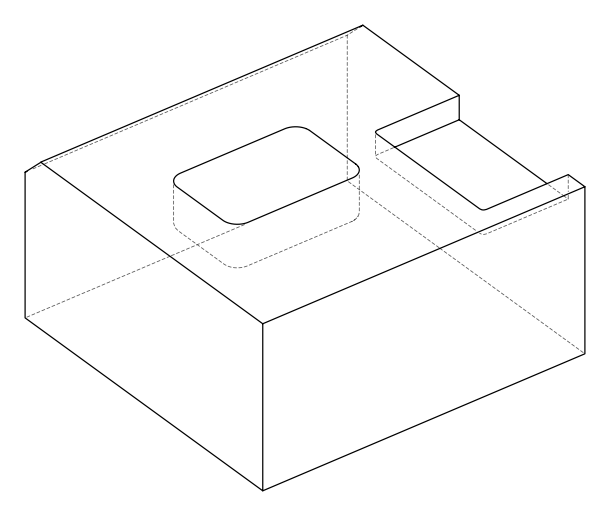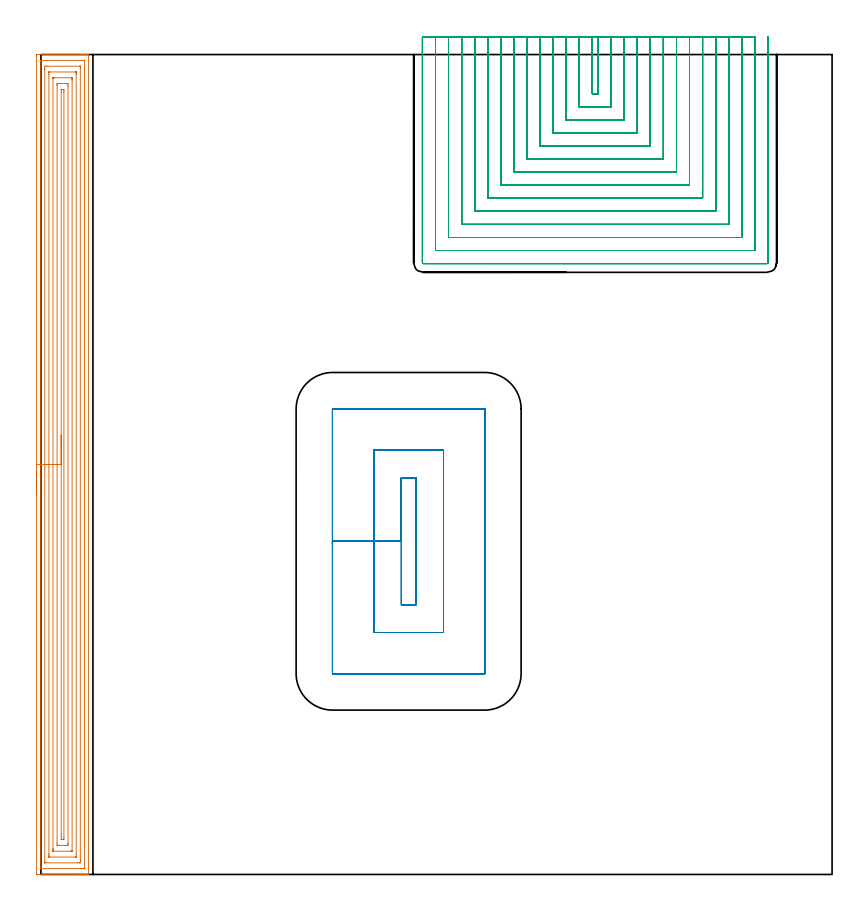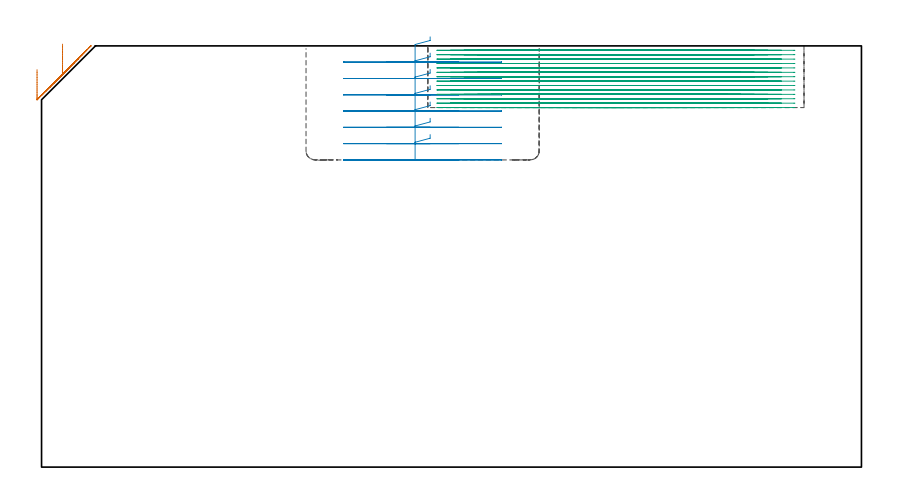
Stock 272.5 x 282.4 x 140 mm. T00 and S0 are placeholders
(PLAN: 3 operations, 2 tool changes, 133.6 min)
(1 AREA_MILL | FG_CHAMFER_SURFACE | UGT0205_001 | 16.06 min | 45235 mm3)
(2 MILL_RECTANGULAR_POCKET | POCKET_RECTANGULAR_STRAIGHT | NXT0201_007 | Follow Part, ap 6.25, ae 75% | 9.1 min | 335677 mm3)
(3 MILL_SLOT | SLOT_PARTIAL_RECTANGULAR | UGT0201_014 | Follow Part, ap 1.5, ae 75% | 108.41 min | 192104 mm3)
(TOOL UGT0205_001 | Chamfer Mill 20 x 3 x 45 deg. | D20 FL50 Z2)
(TOOL NXT0201_007 | ENDMILL 25mm [R216.25-25050GCK54P 1620] | D25 R3 FL54 Z5)
(TOOL UGT0201_014 | End mill 6 mm | D6 FL24 Z4)
(OP 1 AREA_MILL)
G17 G21 G94 G90
T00 M6
G54
G17 G0 G90 X-1.5 Y131.2 S1061 M3
G43 Z150. H0
Z132.1
G94 G1 Y131.238 Z131.228 F250.
Y131.352 Z130.364
Y131.541 Z129.512
Y131.803 Z128.68
Y132.137 Z127.874
Y132.54 Z127.1
Y133.009 Z126.364
Y133.54 Z125.672
Y134.129 Z125.029
Y134.772 Z124.44
Y135.464 Z123.909
Y136.2 Z123.44
Y136.974 Z123.037
Y137.78 Z122.703
Y138.612 Z122.441
Y139.464 Z122.252
Y140.328 Z122.138
Y141.2 Z122.1
Y281.428
X-1.499 Y281.792 Z122.101
X-1.494 Y282.315 Z122.103
X-1.492 Y282.392 Z122.106
X-0.974 Y282.4 Z122.623
X12.61 Z136.205
X13.214 Z136.808
X13.779 Z137.376
X14.101 Z137.697
X14.666 Z138.262
X14.987 Z138.582
X15.631 Z139.23
X16.019 Z139.618
X16.371 Y282.393 Z139.963
X16.397 Y282.39 Z139.988
X16.4 Y282.238 Z140.
Y0.162
X16.397 Y0.01 Z139.988
X16.371 Y0.008 Z139.963
X16.019 Y0. Z139.618
X15.63 Z139.23
X14.987 Z138.582
X13.779 Z137.376
X13.214 Z136.808
X1.075 Z124.673
X-1.197 Z122.4
X-1.258 Y0.001 Z122.34
X-1.492 Y0.01 Z122.106
X-1.499 Y0.244 Z122.099
Y0.277
X-1.5 Y141.2 Z122.1
X-0.086 Z123.514
Y280.005
X-0.084 Y280.229 Z123.516
X-0.081 Y280.34 Z123.519
X-0.079 Y280.387 Z123.521
X0.018 Y280.39 Z123.618
X0.41 Y280.398 Z124.01
X2.182 Y280.4 Z125.782
X14.597 Y280.399 Z138.197
X14.846 Y280.395 Z138.446
X14.945 Y280.39 Z138.545
X14.979 Y280.386 Z138.579
X14.981 Y280.339 Z138.581
X14.984 Y280.229 Z138.584
X14.986 Y280.008 Z138.586
Y2.395
X14.984 Y2.171 Z138.584
X14.981 Y2.06 Z138.581
X14.979 Y2.013 Z138.579
X14.882 Y2.01 Z138.482
X14.49 Y2.002 Z138.09
X14.101 Y2.001 Z137.701
X13.605 Y2. Z137.205
X0.303 Y2.001 Z123.903
X0.054 Y2.005 Z123.654
X-0.045 Y2.01 Z123.555
X-0.079 Y2.014 Z123.521
X-0.081 Y2.061 Z123.519
X-0.084 Y2.171 Z123.516
X-0.086 Y2.392 Z123.514
Y141.2
X1.329 Z124.929
Y277.329
X1.33 Y277.687 Z124.93
X1.335 Y278.221 Z124.935
X1.338 Y278.39 Z124.938
X1.511 Y278.397 Z125.111
X1.686 Y278.399 Z125.286
X2.395 Y278.4 Z125.995
X13.391 Y278.399 Z136.991
X13.51 Y278.397 Z137.11
X13.552 Y278.392 Z137.152
X13.566 Y278.388 Z137.166
X13.567 Y278.383 Z137.167
X13.57 Y278.341 Z137.17
X13.571 Y278.221 Z137.171
Y277.861
Y5.071
X13.57 Y4.713 Z137.17
X13.565 Y4.179 Z137.165
X13.562 Y4.01 Z137.162
X13.389 Y4.003 Z136.989
X13.214 Y4.001 Z136.814
X12.505 Y4. Z136.105
X1.509 Y4.001 Z125.109
X1.39 Y4.003 Z124.99
X1.348 Y4.008 Z124.948
X1.334 Y4.012 Z124.934
X1.333 Y4.017 Z124.933
X1.33 Y4.059 Z124.93
X1.329 Y4.179 Z124.929
Y4.539
Y141.2
X2.743 Z126.343
Y275.543
X2.745 Y276.263 Z126.345
X2.748 Y276.367 Z126.348
X2.75 Y276.389 Z126.35
X2.769 Y276.392 Z126.369
X2.821 Y276.396 Z126.421
X3.034 Y276.399 Z126.634
X11.877 Z135.477
X12.078 Y276.397 Z135.678
X12.128 Y276.393 Z135.728
X12.148 Y276.39 Z135.748
X12.15 Y276.378 Z135.75
X12.153 Y276.31 Z135.753
X12.157 Y275.715 Z135.757
Y275.543
Y6.857
X12.155 Y6.137 Z135.755
X12.152 Y6.033 Z135.752
X12.15 Y6.011 Z135.75
X12.131 Y6.008 Z135.731
X12.079 Y6.004 Z135.679
X11.866 Y6.001 Z135.466
X3.023 Z126.623
X2.822 Y6.003 Z126.422
X2.772 Y6.007 Z126.372
X2.752 Y6.01 Z126.352
X2.75 Y6.022 Z126.35
X2.747 Y6.09 Z126.347
X2.743 Y6.685 Z126.343
Y6.857
Y141.2
X4.157 Z127.757
Y274.14
X4.158 Y274.267 Z127.758
X4.162 Y274.368 Z127.762
X4.164 Y274.392 Z127.764
X4.168 Y274.394 Z127.768
X4.187 Y274.397 Z127.787
X4.346 Y274.399 Z127.946
X4.595 Y274.4 Z128.195
X10.554 Y274.399 Z134.154
X10.645 Y274.398 Z134.245
X10.7 Y274.394 Z134.3
X10.729 Y274.39 Z134.329
X10.736 Y274.377 Z134.336
X10.738 Y274.33 Z134.338
X10.742 Y273.949 Z134.342
X10.743 Y273.758 Z134.343
Y273.567
Y8.261
X10.742 Y8.134 Z134.342
X10.738 Y8.033 Z134.338
X10.736 Y8.008 Z134.336
X10.732 Y8.006 Z134.332
X10.713 Y8.003 Z134.313
X10.554 Y8.001 Z134.154
X10.305 Y8. Z133.905
X4.346 Y8.001 Z127.946
X4.255 Y8.002 Z127.855
X4.2 Y8.006 Z127.8
X4.171 Y8.01 Z127.771
X4.164 Y8.023 Z127.764
X4.162 Y8.07 Z127.762
X4.158 Y8.451 Z127.758
X4.157 Y8.642 Z127.757
Y8.833
Y141.2
X5.571 Z129.171
Y271.632
X5.573 Y271.973 Z129.173
X5.576 Y272.249 Z129.176
X5.578 Y272.378 Z129.178
X5.704 Y272.391 Z129.304
X6.12 Y272.397 Z129.72
X6.583 Y272.4 Z130.183
X8.78 Y272.399 Z132.38
X9.247 Y272.396 Z132.847
X9.312 Y272.39 Z132.912
X9.322 Y272.32 Z132.922
X9.325 Y271.973 Z132.925
X9.328 Y271.421 Z132.928
X9.329 Y10.768 Z132.929
X9.327 Y10.427 Z132.927
X9.324 Y10.151 Z132.924
X9.322 Y10.022 Z132.922
X9.196 Y10.009 Z132.796
X8.78 Y10.004 Z132.38
X8.317 Y10. Z131.917
X6.12 Y10.001 Z129.72
X5.653 Y10.004 Z129.253
X5.588 Y10.01 Z129.188
X5.578 Y10.08 Z129.178
X5.575 Y10.427 Z129.175
X5.572 Y10.979 Z129.172
X5.571 Y141.2 Z129.171
X6.985 Z130.585
Y269.295
X6.987 Y270.187 Z130.587
X6.988 Y270.207 Z130.588
X7.007 Y270.39 Z130.607
X7.687 Y270.395 Z131.287
X7.893 Y270.39 Z131.493
X7.912 Y270.187 Z131.512
X7.913 Y270.167 Z131.513
X7.915 Y269.295 Z131.515
Y13.105
X7.913 Y12.213 Z131.513
X7.912 Y12.194 Z131.512
X7.893 Y12.01 Z131.493
X7.213 Y12.005 Z130.813
X7.007 Y12.01 Z130.607
X6.988 Y12.213 Z130.588
X6.987 Y12.233 Z130.587
X6.985 Y13.127 Z130.585
Y13.998
Y141.2
Y142.072 Z130.623
Y142.937 Z130.737
Y143.788 Z130.926
Y144.62 Z131.188
Y145.426 Z131.522
Y146.2 Z131.925
Y146.936 Z132.394
Y147.628 Z132.925
Y148.271 Z133.514
Y148.861 Z134.157
Y149.392 Z134.85
Y149.86 Z135.585
Y150.263 Z136.359
Y150.597 Z137.165
Y150.859 Z137.997
Y151.048 Z138.849
Y151.162 Z139.714
Y151.2 Z140.585
G0 Z150.
M5
M2
(OP 2 MILL_RECTANGULAR_POCKET)
G17 G21 G94 G90
T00 M6
G54
G17 G0 G90 X129.15 Y132.148 S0 M3
G43 Z150. H1
Z143.
G94 G1 Y136.65 Z141.793 F250.
X124.15 Z140.454
Y114.75 Z134.586
Y92.85 F500.
X129.15
Y136.65
X124.15
Y114.75
X114.65
Y83.35
X138.65
Y146.15
X114.65
Y114.75
X100.4
Y69.2
X100.405 Y69.145
X100.445 Y69.105
X100.5 Y69.1
X152.8
X152.855 Y69.105
X152.895 Y69.145
X152.9 Y69.2
Y160.3
X152.895 Y160.355
X152.855 Y160.395
X152.8 Y160.4
X100.5
X100.445 Y160.395
X100.405 Y160.355
X100.4 Y160.3
Y114.75
Y113.75
G0 X129.15 Y132.148 Z137.586
G1 Y136.65 Z136.379 F250.
X124.15 Z135.039
Y114.75 Z129.171
Y92.85 F500.
X129.15
Y136.65
X124.15
Y114.75
X114.65
Y83.35
X138.65
Y146.15
X114.65
Y114.75
X100.4
Y69.2
X100.405 Y69.145
X100.445 Y69.105
X100.5 Y69.1
X152.8
X152.855 Y69.105
X152.895 Y69.145
X152.9 Y69.2
Y160.3
X152.895 Y160.355
X152.855 Y160.395
X152.8 Y160.4
X100.5
X100.445 Y160.395
X100.405 Y160.355
X100.4 Y160.3
Y114.75
Y113.75
G0 X129.15 Y132.148 Z132.171
G1 Y136.65 Z130.965 F250.
X124.15 Z129.625
Y114.75 Z123.757
Y92.85 F500.
X129.15
Y136.65
X124.15
Y114.75
X114.65
Y83.35
X138.65
Y146.15
X114.65
Y114.75
X100.4
Y69.2
X100.405 Y69.145
X100.445 Y69.105
X100.5 Y69.1
X152.8
X152.855 Y69.105
X152.895 Y69.145
X152.9 Y69.2
Y160.3
X152.895 Y160.355
X152.855 Y160.395
X152.8 Y160.4
X100.5
X100.445 Y160.395
X100.405 Y160.355
X100.4 Y160.3
Y114.75
Y113.75
G0 X129.15 Y132.148 Z126.757
G1 Y136.65 Z125.551 F250.
X124.15 Z124.211
Y114.75 Z118.343
Y92.85 F500.
X129.15
Y136.65
X124.15
Y114.75
X114.65
Y83.35
X138.65
Y146.15
X114.65
Y114.75
X100.4
Y69.2
X100.405 Y69.145
X100.445 Y69.105
X100.5 Y69.1
X152.8
X152.855 Y69.105
X152.895 Y69.145
X152.9 Y69.2
Y160.3
X152.895 Y160.355
X152.855 Y160.395
X152.8 Y160.4
X100.5
X100.445 Y160.395
X100.405 Y160.355
X100.4 Y160.3
Y114.75
Y113.75
G0 X129.15 Y132.148 Z121.343
G1 Y136.65 Z120.136 F250.
X124.15 Z118.797
Y114.75 Z112.929
Y92.85 F500.
X129.15
Y136.65
X124.15
Y114.75
X114.65
Y83.35
X138.65
Y146.15
X114.65
Y114.75
X100.4
Y69.2
X100.405 Y69.145
X100.445 Y69.105
X100.5 Y69.1
X152.8
X152.855 Y69.105
X152.895 Y69.145
X152.9 Y69.2
Y160.3
X152.895 Y160.355
X152.855 Y160.395
X152.8 Y160.4
X100.5
X100.445 Y160.395
X100.405 Y160.355
X100.4 Y160.3
Y114.75
Y113.75
G0 X129.15 Y132.148 Z115.929
G1 Y136.65 Z114.722 F250.
X124.15 Z113.382
Y114.75 Z107.514
Y92.85 F500.
X129.15
Y136.65
X124.15
Y114.75
X114.65
Y83.35
X138.65
Y146.15
X114.65
Y114.75
X100.4
Y69.2
X100.405 Y69.145
X100.445 Y69.105
X100.5 Y69.1
X152.8
X152.855 Y69.105
X152.895 Y69.145
X152.9 Y69.2
Y160.3
X152.895 Y160.355
X152.855 Y160.395
X152.8 Y160.4
X100.5
X100.445 Y160.395
X100.405 Y160.355
X100.4 Y160.3
Y114.75
Y113.75
G0 X129.15 Y132.148 Z110.514
G1 Y136.65 Z109.308 F250.
X124.15 Z107.968
Y114.75 Z102.1
Y92.85 F500.
X129.15
Y136.65
X124.15
Y114.75
X114.65
Y83.35
X138.65
Y146.15
X114.65
Y114.75
X100.4
Y69.2
X100.405 Y69.145
X100.445 Y69.105
X100.5 Y69.1
X152.8
X152.855 Y69.105
X152.895 Y69.145
X152.9 Y69.2
Y160.3
X152.895 Y160.355
X152.855 Y160.395
X152.8 Y160.4
X100.5
X100.445 Y160.395
X100.405 Y160.355
X100.4 Y160.3
Y114.75
Y113.75
G0 Z150.
M5
M2
(OP 3 MILL_SLOT)
G17 G21 G94 G90
T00 M6
G54
G17 G0 G90 X189.9 Y288.4 S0 M3
G43 Z150. H0
Z138.536
G94 G1 Y285.4 F250.
Y268.9 F500.
X191.9
Y285.4
Y288.4 F250.
X185.4
Y285.4
Y264.4 F500.
X196.4
Y285.4
Y288.4 F250.
X180.9
Y285.4
Y259.9 F500.
X200.9
Y285.4
Y288.4 F250.
X176.4
Y285.4
Y255.4 F500.
X205.4
Y285.4
Y288.4 F250.
X171.9
Y285.4
Y250.9 F500.
X209.9
Y285.4
Y288.4 F250.
X167.4
Y285.4
Y246.4 F500.
X214.4
Y285.4
Y288.4 F250.
X162.9
Y285.4
Y241.9 F500.
X218.9
Y285.4
Y288.4 F250.
X158.4
Y285.4
Y237.4 F500.
X223.4
Y285.4
Y288.4 F250.
X153.9
Y285.4
Y232.9 F500.
X227.9
Y285.4
Y288.4 F250.
X149.4
Y285.4
Y228.4 F500.
X232.4
Y285.4
Y288.4 F250.
X144.9
Y285.4
Y223.9 F500.
X236.9
Y285.4
Y288.4 F250.
X140.4
Y285.4
Y219.4 F500.
X241.4
Y285.4
Y288.4 F250.
X135.9
Y285.4
Y214.9 F500.
X245.9
Y285.4
Y288.4 F250.
X131.4
Y285.4
Y210.7 F500.
G3 X131.7 Y210.4 R0.3
G1 X250.1
G3 X250.4 Y210.7 R0.3
G1 Y285.4
Y288.4 F250.
G0 X189.9 Z137.071
G1 Y285.4
Y268.9 F500.
X191.9
Y285.4
Y288.4 F250.
X185.4
Y285.4
Y264.4 F500.
X196.4
Y285.4
Y288.4 F250.
X180.9
Y285.4
Y259.9 F500.
X200.9
Y285.4
Y288.4 F250.
X176.4
Y285.4
Y255.4 F500.
X205.4
Y285.4
Y288.4 F250.
X171.9
Y285.4
Y250.9 F500.
X209.9
Y285.4
Y288.4 F250.
X167.4
Y285.4
Y246.4 F500.
X214.4
Y285.4
Y288.4 F250.
X162.9
Y285.4
Y241.9 F500.
X218.9
Y285.4
Y288.4 F250.
X158.4
Y285.4
Y237.4 F500.
X223.4
Y285.4
Y288.4 F250.
X153.9
Y285.4
Y232.9 F500.
X227.9
Y285.4
Y288.4 F250.
X149.4
Y285.4
Y228.4 F500.
X232.4
Y285.4
Y288.4 F250.
X144.9
Y285.4
Y223.9 F500.
X236.9
Y285.4
Y288.4 F250.
X140.4
Y285.4
Y219.4 F500.
X241.4
Y285.4
Y288.4 F250.
X135.9
Y285.4
Y214.9 F500.
X245.9
Y285.4
Y288.4 F250.
X131.4
Y285.4
Y210.7 F500.
G3 X131.7 Y210.4 R0.3
G1 X250.1
G3 X250.4 Y210.7 R0.3
G1 Y285.4
Y288.4 F250.
G0 X189.9 Z135.607
G1 Y285.4
Y268.9 F500.
X191.9
Y285.4
Y288.4 F250.
X185.4
Y285.4
Y264.4 F500.
X196.4
Y285.4
Y288.4 F250.
X180.9
Y285.4
Y259.9 F500.
X200.9
Y285.4
Y288.4 F250.
X176.4
Y285.4
Y255.4 F500.
X205.4
Y285.4
Y288.4 F250.
X171.9
Y285.4
Y250.9 F500.
X209.9
Y285.4
Y288.4 F250.
X167.4
Y285.4
Y246.4 F500.
X214.4
Y285.4
Y288.4 F250.
X162.9
Y285.4
Y241.9 F500.
X218.9
Y285.4
Y288.4 F250.
X158.4
Y285.4
Y237.4 F500.
X223.4
Y285.4
Y288.4 F250.
X153.9
Y285.4
Y232.9 F500.
X227.9
Y285.4
Y288.4 F250.
X149.4
Y285.4
Y228.4 F500.
X232.4
Y285.4
Y288.4 F250.
X144.9
Y285.4
Y223.9 F500.
X236.9
Y285.4
Y288.4 F250.
X140.4
Y285.4
Y219.4 F500.
X241.4
Y285.4
Y288.4 F250.
X135.9
Y285.4
Y214.9 F500.
X245.9
Y285.4
Y288.4 F250.
X131.4
Y285.4
Y210.7 F500.
G3 X131.7 Y210.4 R0.3
G1 X250.1
G3 X250.4 Y210.7 R0.3
G1 Y285.4
Y288.4 F250.
G0 X189.9 Z134.143
G1 Y285.4
Y268.9 F500.
X191.9
Y285.4
Y288.4 F250.
X185.4
Y285.4
Y264.4 F500.
X196.4
Y285.4
Y288.4 F250.
X180.9
Y285.4
Y259.9 F500.
X200.9
Y285.4
Y288.4 F250.
X176.4
Y285.4
Y255.4 F500.
X205.4
Y285.4
Y288.4 F250.
X171.9
Y285.4
Y250.9 F500.
X209.9
Y285.4
Y288.4 F250.
X167.4
Y285.4
Y246.4 F500.
X214.4
Y285.4
Y288.4 F250.
X162.9
Y285.4
Y241.9 F500.
X218.9
Y285.4
Y288.4 F250.
X158.4
Y285.4
Y237.4 F500.
X223.4
Y285.4
Y288.4 F250.
X153.9
Y285.4
Y232.9 F500.
X227.9
Y285.4
Y288.4 F250.
X149.4
Y285.4
Y228.4 F500.
X232.4
Y285.4
Y288.4 F250.
X144.9
Y285.4
Y223.9 F500.
X236.9
Y285.4
Y288.4 F250.
X140.4
Y285.4
Y219.4 F500.
X241.4
Y285.4
Y288.4 F250.
X135.9
Y285.4
Y214.9 F500.
X245.9
Y285.4
Y288.4 F250.
X131.4
Y285.4
Y210.7 F500.
G3 X131.7 Y210.4 R0.3
G1 X250.1
G3 X250.4 Y210.7 R0.3
G1 Y285.4
Y288.4 F250.
G0 X189.9 Z132.679
G1 Y285.4
Y268.9 F500.
X191.9
Y285.4
Y288.4 F250.
X185.4
Y285.4
Y264.4 F500.
X196.4
Y285.4
Y288.4 F250.
X180.9
Y285.4
Y259.9 F500.
X200.9
Y285.4
Y288.4 F250.
X176.4
Y285.4
Y255.4 F500.
X205.4
Y285.4
Y288.4 F250.
X171.9
Y285.4
Y250.9 F500.
X209.9
Y285.4
Y288.4 F250.
X167.4
Y285.4
Y246.4 F500.
X214.4
Y285.4
Y288.4 F250.
X162.9
Y285.4
Y241.9 F500.
X218.9
Y285.4
Y288.4 F250.
X158.4
Y285.4
Y237.4 F500.
X223.4
Y285.4
Y288.4 F250.
X153.9
Y285.4
Y232.9 F500.
X227.9
Y285.4
Y288.4 F250.
X149.4
Y285.4
Y228.4 F500.
X232.4
Y285.4
Y288.4 F250.
X144.9
Y285.4
Y223.9 F500.
X236.9
Y285.4
Y288.4 F250.
X140.4
Y285.4
Y219.4 F500.
X241.4
Y285.4
Y288.4 F250.
X135.9
Y285.4
Y214.9 F500.
X245.9
Y285.4
Y288.4 F250.
X131.4
Y285.4
Y210.7 F500.
G3 X131.7 Y210.4 R0.3
G1 X250.1
G3 X250.4 Y210.7 R0.3
G1 Y285.4
Y288.4 F250.
G0 X189.9 Z131.214
G1 Y285.4
Y268.9 F500.
X191.9
Y285.4
Y288.4 F250.
X185.4
Y285.4
Y264.4 F500.
X196.4
Y285.4
Y288.4 F250.
X180.9
Y285.4
Y259.9 F500.
X200.9
Y285.4
Y288.4 F250.
X176.4
Y285.4
Y255.4 F500.
X205.4
Y285.4
Y288.4 F250.
X171.9
Y285.4
Y250.9 F500.
X209.9
Y285.4
Y288.4 F250.
X167.4
Y285.4
Y246.4 F500.
X214.4
Y285.4
Y288.4 F250.
X162.9
Y285.4
Y241.9 F500.
X218.9
Y285.4
Y288.4 F250.
X158.4
Y285.4
Y237.4 F500.
X223.4
Y285.4
Y288.4 F250.
X153.9
Y285.4
Y232.9 F500.
X227.9
Y285.4
Y288.4 F250.
X149.4
Y285.4
Y228.4 F500.
X232.4
Y285.4
Y288.4 F250.
X144.9
Y285.4
Y223.9 F500.
X236.9
Y285.4
Y288.4 F250.
X140.4
Y285.4
Y219.4 F500.
X241.4
Y285.4
Y288.4 F250.
X135.9
Y285.4
Y214.9 F500.
X245.9
Y285.4
Y288.4 F250.
X131.4
Y285.4
Y210.7 F500.
G3 X131.7 Y210.4 R0.3
G1 X250.1
G3 X250.4 Y210.7 R0.3
G1 Y285.4
Y288.4 F250.
G0 X189.9 Z129.75
G1 Y285.4
Y268.9 F500.
X191.9
Y285.4
Y288.4 F250.
X185.4
Y285.4
Y264.4 F500.
X196.4
Y285.4
Y288.4 F250.
X180.9
Y285.4
Y259.9 F500.
X200.9
Y285.4
Y288.4 F250.
X176.4
Y285.4
Y255.4 F500.
X205.4
Y285.4
Y288.4 F250.
X171.9
Y285.4
Y250.9 F500.
X209.9
Y285.4
Y288.4 F250.
X167.4
Y285.4
Y246.4 F500.
X214.4
Y285.4
Y288.4 F250.
X162.9
Y285.4
Y241.9 F500.
X218.9
Y285.4
Y288.4 F250.
X158.4
Y285.4
Y237.4 F500.
X223.4
Y285.4
Y288.4 F250.
X153.9
Y285.4
Y232.9 F500.
X227.9
Y285.4
Y288.4 F250.
X149.4
Y285.4
Y228.4 F500.
X232.4
Y285.4
Y288.4 F250.
X144.9
Y285.4
Y223.9 F500.
X236.9
Y285.4
Y288.4 F250.
X140.4
Y285.4
Y219.4 F500.
X241.4
Y285.4
Y288.4 F250.
X135.9
Y285.4
Y214.9 F500.
X245.9
Y285.4
Y288.4 F250.
X131.4
Y285.4
Y210.7 F500.
G3 X131.7 Y210.4 R0.3
G1 X250.1
G3 X250.4 Y210.7 R0.3
G1 Y285.4
Y288.4 F250.
G0 X189.9 Z128.286
G1 Y285.4
Y268.9 F500.
X191.9
Y285.4
Y288.4 F250.
X185.4
Y285.4
Y264.4 F500.
X196.4
Y285.4
Y288.4 F250.
X180.9
Y285.4
Y259.9 F500.
X200.9
Y285.4
Y288.4 F250.
X176.4
Y285.4
Y255.4 F500.
X205.4
Y285.4
Y288.4 F250.
X171.9
Y285.4
Y250.9 F500.
X209.9
Y285.4
Y288.4 F250.
X167.4
Y285.4
Y246.4 F500.
X214.4
Y285.4
Y288.4 F250.
X162.9
Y285.4
Y241.9 F500.
X218.9
Y285.4
Y288.4 F250.
X158.4
Y285.4
Y237.4 F500.
X223.4
Y285.4
Y288.4 F250.
X153.9
Y285.4
Y232.9 F500.
X227.9
Y285.4
Y288.4 F250.
X149.4
Y285.4
Y228.4 F500.
X232.4
Y285.4
Y288.4 F250.
X144.9
Y285.4
Y223.9 F500.
X236.9
Y285.4
Y288.4 F250.
X140.4
Y285.4
Y219.4 F500.
X241.4
Y285.4
Y288.4 F250.
X135.9
Y285.4
Y214.9 F500.
X245.9
Y285.4
Y288.4 F250.
X131.4
Y285.4
Y210.7 F500.
G3 X131.7 Y210.4 R0.3
G1 X250.1
G3 X250.4 Y210.7 R0.3
G1 Y285.4
Y288.4 F250.
G0 X189.9 Z126.821
G1 Y285.4
Y268.9 F500.
X191.9
Y285.4
Y288.4 F250.
X185.4
Y285.4
Y264.4 F500.
X196.4
Y285.4
Y288.4 F250.
X180.9
Y285.4
Y259.9 F500.
X200.9
Y285.4
Y288.4 F250.
X176.4
Y285.4
Y255.4 F500.
X205.4
Y285.4
Y288.4 F250.
X171.9
Y285.4
Y250.9 F500.
X209.9
Y285.4
Y288.4 F250.
X167.4
Y285.4
Y246.4 F500.
X214.4
Y285.4
Y288.4 F250.
X162.9
Y285.4
Y241.9 F500.
X218.9
Y285.4
Y288.4 F250.
X158.4
Y285.4
Y237.4 F500.
X223.4
Y285.4
Y288.4 F250.
X153.9
Y285.4
Y232.9 F500.
X227.9
Y285.4
Y288.4 F250.
X149.4
Y285.4
Y228.4 F500.
X232.4
Y285.4
Y288.4 F250.
X144.9
Y285.4
Y223.9 F500.
X236.9
Y285.4
Y288.4 F250.
X140.4
Y285.4
Y219.4 F500.
X241.4
Y285.4
Y288.4 F250.
X135.9
Y285.4
Y214.9 F500.
X245.9
Y285.4
Y288.4 F250.
X131.4
Y285.4
Y210.7 F500.
G3 X131.7 Y210.4 R0.3
G1 X250.1
G3 X250.4 Y210.7 R0.3
G1 Y285.4
Y288.4 F250.
G0 X189.9 Z125.357
G1 Y285.4
Y268.9 F500.
X191.9
Y285.4
Y288.4 F250.
X185.4
Y285.4
Y264.4 F500.
X196.4
Y285.4
Y288.4 F250.
X180.9
Y285.4
Y259.9 F500.
X200.9
Y285.4
Y288.4 F250.
X176.4
Y285.4
Y255.4 F500.
X205.4
Y285.4
Y288.4 F250.
X171.9
Y285.4
Y250.9 F500.
X209.9
Y285.4
Y288.4 F250.
X167.4
Y285.4
Y246.4 F500.
X214.4
Y285.4
Y288.4 F250.
X162.9
Y285.4
Y241.9 F500.
X218.9
Y285.4
Y288.4 F250.
X158.4
Y285.4
Y237.4 F500.
X223.4
Y285.4
Y288.4 F250.
X153.9
Y285.4
Y232.9 F500.
X227.9
Y285.4
Y288.4 F250.
X149.4
Y285.4
Y228.4 F500.
X232.4
Y285.4
Y288.4 F250.
X144.9
Y285.4
Y223.9 F500.
X236.9
Y285.4
Y288.4 F250.
X140.4
Y285.4
Y219.4 F500.
X241.4
Y285.4
Y288.4 F250.
X135.9
Y285.4
Y214.9 F500.
X245.9
Y285.4
Y288.4 F250.
X131.4
Y285.4
Y210.7 F500.
G3 X131.7 Y210.4 R0.3
G1 X250.1
G3 X250.4 Y210.7 R0.3
G1 Y285.4
Y288.4 F250.
G0 X189.9 Z123.893
G1 Y285.4
Y268.9 F500.
X191.9
Y285.4
Y288.4 F250.
X185.4
Y285.4
Y264.4 F500.
X196.4
Y285.4
Y288.4 F250.
X180.9
Y285.4
Y259.9 F500.
X200.9
Y285.4
Y288.4 F250.
X176.4
Y285.4
Y255.4 F500.
X205.4
Y285.4
Y288.4 F250.
X171.9
Y285.4
Y250.9 F500.
X209.9
Y285.4
Y288.4 F250.
X167.4
Y285.4
Y246.4 F500.
X214.4
Y285.4
Y288.4 F250.
X162.9
Y285.4
Y241.9 F500.
X218.9
Y285.4
Y288.4 F250.
X158.4
Y285.4
Y237.4 F500.
X223.4
Y285.4
Y288.4 F250.
X153.9
Y285.4
Y232.9 F500.
X227.9
Y285.4
Y288.4 F250.
X149.4
Y285.4
Y228.4 F500.
X232.4
Y285.4
Y288.4 F250.
X144.9
Y285.4
Y223.9 F500.
X236.9
Y285.4
Y288.4 F250.
X140.4
Y285.4
Y219.4 F500.
X241.4
Y285.4
Y288.4 F250.
X135.9
Y285.4
Y214.9 F500.
X245.9
Y285.4
Y288.4 F250.
X131.4
Y285.4
Y210.7 F500.
G3 X131.7 Y210.4 R0.3
G1 X250.1
G3 X250.4 Y210.7 R0.3
G1 Y285.4
Y288.4 F250.
G0 X189.9 Z122.429
G1 Y285.4
Y268.9 F500.
X191.9
Y285.4
Y288.4 F250.
X185.4
Y285.4
Y264.4 F500.
X196.4
Y285.4
Y288.4 F250.
X180.9
Y285.4
Y259.9 F500.
X200.9
Y285.4
Y288.4 F250.
X176.4
Y285.4
Y255.4 F500.
X205.4
Y285.4
Y288.4 F250.
X171.9
Y285.4
Y250.9 F500.
X209.9
Y285.4
Y288.4 F250.
X167.4
Y285.4
Y246.4 F500.
X214.4
Y285.4
Y288.4 F250.
X162.9
Y285.4
Y241.9 F500.
X218.9
Y285.4
Y288.4 F250.
X158.4
Y285.4
Y237.4 F500.
X223.4
Y285.4
Y288.4 F250.
X153.9
Y285.4
Y232.9 F500.
X227.9
Y285.4
Y288.4 F250.
X149.4
Y285.4
Y228.4 F500.
X232.4
Y285.4
Y288.4 F250.
X144.9
Y285.4
Y223.9 F500.
X236.9
Y285.4
Y288.4 F250.
X140.4
Y285.4
Y219.4 F500.
X241.4
Y285.4
Y288.4 F250.
X135.9
Y285.4
Y214.9 F500.
X245.9
Y285.4
Y288.4 F250.
X131.4
Y285.4
Y210.7 F500.
G3 X131.7 Y210.4 R0.3
G1 X250.1
G3 X250.4 Y210.7 R0.3
G1 Y285.4
Y288.4 F250.
G0 X189.9 Z120.964
G1 Y285.4
Y268.9 F500.
X191.9
Y285.4
Y288.4 F250.
X185.4
Y285.4
Y264.4 F500.
X196.4
Y285.4
Y288.4 F250.
X180.9
Y285.4
Y259.9 F500.
X200.9
Y285.4
Y288.4 F250.
X176.4
Y285.4
Y255.4 F500.
X205.4
Y285.4
Y288.4 F250.
X171.9
Y285.4
Y250.9 F500.
X209.9
Y285.4
Y288.4 F250.
X167.4
Y285.4
Y246.4 F500.
X214.4
Y285.4
Y288.4 F250.
X162.9
Y285.4
Y241.9 F500.
X218.9
Y285.4
Y288.4 F250.
X158.4
Y285.4
Y237.4 F500.
X223.4
Y285.4
Y288.4 F250.
X153.9
Y285.4
Y232.9 F500.
X227.9
Y285.4
Y288.4 F250.
X149.4
Y285.4
Y228.4 F500.
X232.4
Y285.4
Y288.4 F250.
X144.9
Y285.4
Y223.9 F500.
X236.9
Y285.4
Y288.4 F250.
X140.4
Y285.4
Y219.4 F500.
X241.4
Y285.4
Y288.4 F250.
X135.9
Y285.4
Y214.9 F500.
X245.9
Y285.4
Y288.4 F250.
X131.4
Y285.4
Y210.7 F500.
G3 X131.7 Y210.4 R0.3
G1 X250.1
G3 X250.4 Y210.7 R0.3
G1 Y285.4
Y288.4 F250.
G0 X189.9 Z119.5
G1 Y285.4
Y268.9 F500.
X191.9
Y285.4
Y288.4 F250.
X185.4
Y285.4
Y264.4 F500.
X196.4
Y285.4
Y288.4 F250.
X180.9
Y285.4
Y259.9 F500.
X200.9
Y285.4
Y288.4 F250.
X176.4
Y285.4
Y255.4 F500.
X205.4
Y285.4
Y288.4 F250.
X171.9
Y285.4
Y250.9 F500.
X209.9
Y285.4
Y288.4 F250.
X167.4
Y285.4
Y246.4 F500.
X214.4
Y285.4
Y288.4 F250.
X162.9
Y285.4
Y241.9 F500.
X218.9
Y285.4
Y288.4 F250.
X158.4
Y285.4
Y237.4 F500.
X223.4
Y285.4
Y288.4 F250.
X153.9
Y285.4
Y232.9 F500.
X227.9
Y285.4
Y288.4 F250.
X149.4
Y285.4
Y228.4 F500.
X232.4
Y285.4
Y288.4 F250.
X144.9
Y285.4
Y223.9 F500.
X236.9
Y285.4
Y288.4 F250.
X140.4
Y285.4
Y219.4 F500.
X241.4
Y285.4
Y288.4 F250.
X135.9
Y285.4
Y214.9 F500.
X245.9
Y285.4
Y288.4 F250.
X131.4
Y285.4
Y210.7 F500.
G3 X131.7 Y210.4 R0.3
G1 X250.1
G3 X250.4 Y210.7 R0.3
G1 Y285.4
Y288.4 F250.
G0 Z150.
M5
M2
